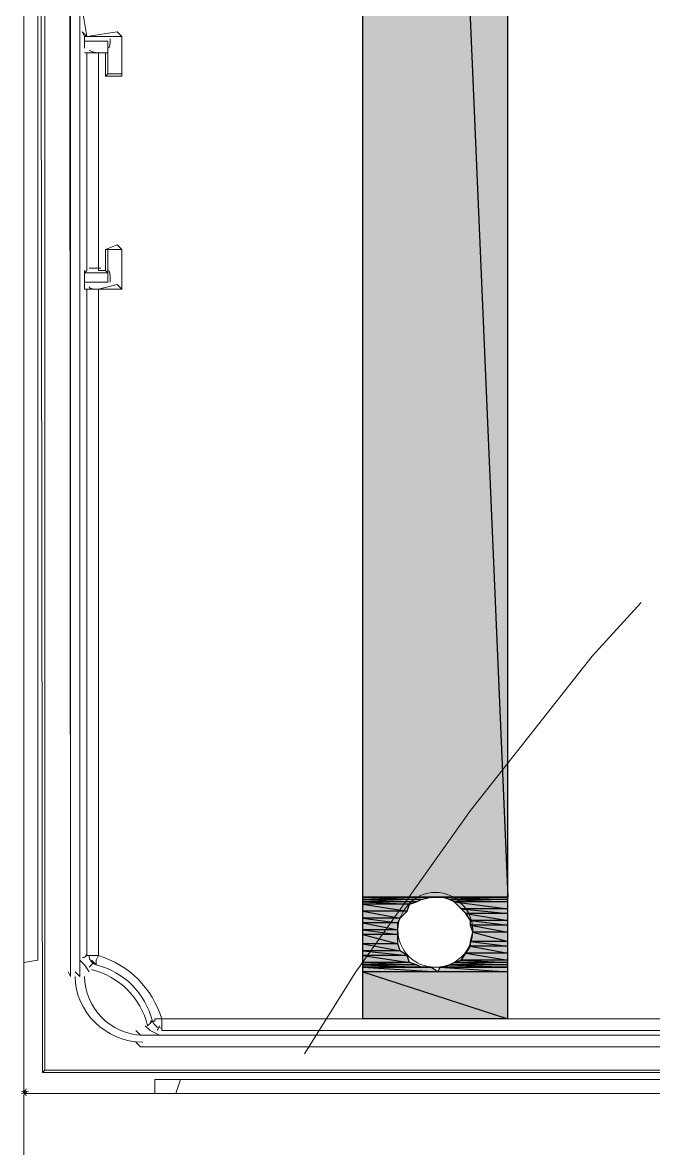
# Model space of a CAD drawing. Header units: metres. Extents: x 2999 to 3164, y 1641 to 1678.
# Drawn here: x 3006.722 to 3007.141, y 1652.64 to 1653.387 of the extents above; entities that cross this region are included whole.
import ezdxf

# ---------------------------------------------------------------- set-up
doc = ezdxf.new("R2010")
doc.units = ezdxf.units.M

msp = doc.modelspace()

# ---------------------------------------------------------------- hatches: boundary and pattern name
at = {"true_color": 0xfecc66}
h = msp.add_hatch(color=31, dxfattribs=at)
h.paths.add_polyline_path([(3007.04399, 1655.0541), (3006.94777, 1655.0541), (3007.04399, 1652.80688)])
h.paths.add_polyline_path([(3006.94777, 1655.0541), (3007.04399, 1652.80688), (3006.94777, 1652.80688)])
h = msp.add_hatch(color=31, dxfattribs=at)
h.paths.add_polyline_path([(3006.99277, 1652.80688), (3006.94777, 1652.80688)])
h.paths.add_polyline_path([(3006.99277, 1652.80688), (3006.94777, 1652.80688), (3006.99743, 1652.80688)])
h = msp.add_hatch(color=31, dxfattribs=at)
h.paths.add_polyline_path([(3006.99277, 1652.80688), (3006.94777, 1652.80688), (3006.98656, 1652.80533)])
h.paths.add_polyline_path([(3006.94777, 1652.80688), (3006.98656, 1652.80533), (3006.94777, 1652.80533)])
h = msp.add_hatch(color=31, dxfattribs=at)
h.paths.add_polyline_path([(3006.98656, 1652.80533), (3006.94777, 1652.80533), (3006.98346, 1652.80378)])
h.paths.add_polyline_path([(3006.94777, 1652.80533), (3006.98346, 1652.80378), (3006.94777, 1652.80378)])
h = msp.add_hatch(color=31, dxfattribs=at)
h.paths.add_polyline_path([(3006.98346, 1652.80378), (3006.94777, 1652.80378), (3006.9788, 1652.80223)])
h.paths.add_polyline_path([(3006.94777, 1652.80378), (3006.9788, 1652.80223), (3006.94777, 1652.80223)])
h = msp.add_hatch(color=31, dxfattribs=at)
h.paths.add_polyline_path([(3007.04399, 1652.80688), (3007.00053, 1652.80688), (3007.04399, 1652.80533)])
h.paths.add_polyline_path([(3007.00053, 1652.80688), (3007.04399, 1652.80533), (3007.00519, 1652.80533)])
h = msp.add_hatch(color=31, dxfattribs=at)
h.paths.add_polyline_path([(3007.04399, 1652.80533), (3007.00519, 1652.80533), (3007.04399, 1652.80378)])
h.paths.add_polyline_path([(3007.00519, 1652.80533), (3007.04399, 1652.80378), (3007.00829, 1652.80378)])
h = msp.add_hatch(color=31, dxfattribs=at)
h.paths.add_polyline_path([(3007.04399, 1652.80378), (3007.00829, 1652.80378), (3007.04399, 1652.79912)])
h.paths.add_polyline_path([(3007.00829, 1652.80378), (3007.04399, 1652.79912), (3007.01295, 1652.79912)])
h = msp.add_hatch(color=31, dxfattribs=at)
h.paths.add_polyline_path([(3006.9788, 1652.80223), (3006.94777, 1652.80223), (3006.97725, 1652.79757)])
h.paths.add_polyline_path([(3006.94777, 1652.80223), (3006.97725, 1652.79757), (3006.94777, 1652.79757)])
h = msp.add_hatch(color=31, dxfattribs=at)
h.paths.add_polyline_path([(3006.97725, 1652.79757), (3006.94777, 1652.79757), (3006.9726, 1652.79292)])
h.paths.add_polyline_path([(3006.94777, 1652.79757), (3006.9726, 1652.79292), (3006.94777, 1652.79292)])
h = msp.add_hatch(color=31, dxfattribs=at)
h.paths.add_polyline_path([(3007.04399, 1652.79912), (3007.01295, 1652.79912), (3007.04399, 1652.79602)])
h.paths.add_polyline_path([(3007.01295, 1652.79912), (3007.04399, 1652.79602), (3007.01605, 1652.79602)])
h = msp.add_hatch(color=31, dxfattribs=at)
h.paths.add_polyline_path([(3007.04399, 1652.79602), (3007.01605, 1652.79602), (3007.04399, 1652.79136)])
h.paths.add_polyline_path([(3007.01605, 1652.79602), (3007.04399, 1652.79136), (3007.01916, 1652.79136)])
h = msp.add_hatch(color=31, dxfattribs=at)
h.paths.add_polyline_path([(3006.9726, 1652.79292), (3006.94777, 1652.79292), (3006.97104, 1652.78981)])
h.paths.add_polyline_path([(3006.94777, 1652.79292), (3006.97104, 1652.78981), (3006.94777, 1652.78981)])
h = msp.add_hatch(color=31, dxfattribs=at)
h.paths.add_polyline_path([(3006.97104, 1652.78981), (3006.94777, 1652.78981), (3006.97104, 1652.78516)])
h.paths.add_polyline_path([(3006.94777, 1652.78981), (3006.97104, 1652.78516), (3006.94777, 1652.78516)])
h = msp.add_hatch(color=31, dxfattribs=at)
h.paths.add_polyline_path([(3007.04399, 1652.79136), (3007.01916, 1652.79136), (3007.04399, 1652.78826)])
h.paths.add_polyline_path([(3007.01916, 1652.79136), (3007.04399, 1652.78826), (3007.01916, 1652.78826)])
h = msp.add_hatch(color=31, dxfattribs=at)
h.paths.add_polyline_path([(3007.04399, 1652.78826), (3007.01916, 1652.78826), (3007.04399, 1652.7836)])
h.paths.add_polyline_path([(3007.01916, 1652.78826), (3007.04399, 1652.7836), (3007.02071, 1652.7836)])
h = msp.add_hatch(color=31, dxfattribs=at)
h.paths.add_polyline_path([(3006.97104, 1652.78516), (3006.94777, 1652.78516), (3006.97104, 1652.78205)])
h.paths.add_polyline_path([(3006.94777, 1652.78516), (3006.97104, 1652.78205), (3006.94777, 1652.78205)])
h = msp.add_hatch(color=31, dxfattribs=at)
h.paths.add_polyline_path([(3006.97104, 1652.78205), (3006.94777, 1652.78205), (3006.97104, 1652.77584)])
h.paths.add_polyline_path([(3006.94777, 1652.78205), (3006.97104, 1652.77584), (3006.94777, 1652.77584)])
h = msp.add_hatch(color=31, dxfattribs=at)
h.paths.add_polyline_path([(3007.04399, 1652.7836), (3007.02071, 1652.7836), (3007.04399, 1652.7774)])
h.paths.add_polyline_path([(3007.02071, 1652.7836), (3007.04399, 1652.7774), (3007.01916, 1652.7774)])
h = msp.add_hatch(color=31, dxfattribs=at)
h.paths.add_polyline_path([(3006.97104, 1652.77584), (3006.94777, 1652.77584), (3006.9726, 1652.77119)])
h.paths.add_polyline_path([(3006.94777, 1652.77584), (3006.9726, 1652.77119), (3006.94777, 1652.77119)])
h = msp.add_hatch(color=31, dxfattribs=at)
h.paths.add_polyline_path([(3007.04399, 1652.77429), (3007.01916, 1652.77429), (3007.04399, 1652.76964)])
h.paths.add_polyline_path([(3007.01916, 1652.77429), (3007.04399, 1652.76964), (3007.01605, 1652.76964)])
h = msp.add_hatch(color=31, dxfattribs=at)
h.paths.add_polyline_path([(3007.04399, 1652.7774), (3007.01916, 1652.7774), (3007.04399, 1652.77429)])
h.paths.add_polyline_path([(3007.01916, 1652.7774), (3007.04399, 1652.77429), (3007.01916, 1652.77429)])
h = msp.add_hatch(color=31, dxfattribs=at)
h.paths.add_polyline_path([(3006.9726, 1652.77119), (3006.94777, 1652.77119), (3006.97725, 1652.76808)])
h.paths.add_polyline_path([(3006.94777, 1652.77119), (3006.97725, 1652.76808), (3006.94777, 1652.76808)])
h = msp.add_hatch(color=31, dxfattribs=at)
h.paths.add_polyline_path([(3006.97725, 1652.76808), (3006.94777, 1652.76808), (3006.9788, 1652.76343)])
h.paths.add_polyline_path([(3006.94777, 1652.76808), (3006.9788, 1652.76343), (3006.94777, 1652.76343)])
h = msp.add_hatch(color=31, dxfattribs=at)
h.paths.add_polyline_path([(3007.04399, 1652.76964), (3007.01605, 1652.76964), (3007.04399, 1652.76498)])
h.paths.add_polyline_path([(3007.01605, 1652.76964), (3007.04399, 1652.76498), (3007.01295, 1652.76498)])
h = msp.add_hatch(color=31, dxfattribs=at)
h.paths.add_polyline_path([(3006.9788, 1652.76343), (3006.94777, 1652.76343), (3006.98346, 1652.76188)])
h.paths.add_polyline_path([(3006.94777, 1652.76343), (3006.98346, 1652.76188), (3006.94777, 1652.76188)])
h = msp.add_hatch(color=31, dxfattribs=at)
h.paths.add_polyline_path([(3006.98346, 1652.76188), (3006.94777, 1652.76188), (3006.98656, 1652.76033)])
h.paths.add_polyline_path([(3006.94777, 1652.76188), (3006.98656, 1652.76033), (3006.94777, 1652.76033)])
h = msp.add_hatch(color=31, dxfattribs=at)
h.paths.add_polyline_path([(3006.99277, 1652.76033), (3006.94777, 1652.76033)])
h.paths.add_polyline_path([(3006.99277, 1652.76033), (3006.94777, 1652.76033), (3006.98656, 1652.76033)])
h = msp.add_hatch(color=31, dxfattribs=at)
h.paths.add_polyline_path([(3006.99277, 1652.76033), (3006.94777, 1652.76033), (3006.99743, 1652.75722)])
h.paths.add_polyline_path([(3006.94777, 1652.76033), (3006.99743, 1652.75722), (3006.94777, 1652.75722)])
h = msp.add_hatch(color=31, dxfattribs=at)
h.paths.add_polyline_path([(3007.04399, 1652.76033), (3006.99898, 1652.76033), (3007.04399, 1652.75722)])
h.paths.add_polyline_path([(3006.99898, 1652.76033), (3007.04399, 1652.75722), (3006.99743, 1652.75722)])
h = msp.add_hatch(color=31, dxfattribs=at)
h.paths.add_polyline_path([(3007.04399, 1652.76188), (3007.00519, 1652.76188), (3007.04399, 1652.76033)])
h.paths.add_polyline_path([(3007.00519, 1652.76188), (3007.04399, 1652.76033), (3007.00053, 1652.76033)])
h.paths.add_polyline_path([(3007.04399, 1652.76033), (3007.00053, 1652.76033), (3006.99898, 1652.76033)])
h = msp.add_hatch(color=31, dxfattribs=at)
h.paths.add_polyline_path([(3007.04399, 1652.76343), (3007.00829, 1652.76343), (3007.04399, 1652.76188)])
h.paths.add_polyline_path([(3007.00829, 1652.76343), (3007.04399, 1652.76188), (3007.00519, 1652.76188)])
h = msp.add_hatch(color=31, dxfattribs=at)
h.paths.add_polyline_path([(3007.04399, 1652.76498), (3007.01295, 1652.76498), (3007.04399, 1652.76343)])
h.paths.add_polyline_path([(3007.01295, 1652.76498), (3007.04399, 1652.76343), (3007.00829, 1652.76343)])
h = msp.add_hatch(color=31, dxfattribs=at)
h.paths.add_polyline_path([(3007.04399, 1652.75722), (3006.94777, 1652.75722), (3007.04399, 1652.72618)])
h.paths.add_polyline_path([(3006.94777, 1652.75722), (3007.04399, 1652.72618), (3006.94777, 1652.72618)])

# ---------------------------------------------------------------- linework, layer by layer
at = {"color": 7, "linetype": 'Continuous', "lineweight": 20, "true_color": 0x000007}
for points in [[(3006.72273, 1655.2093), (3006.72273, 1652.67807), (3006.72273, 1652.67807)], [(3006.72273, 1655.2093), (3006.72273, 1652.67807), (3006.72273, 1652.67807)], [(3006.94777, 1655.12704), (3006.94777, 1652.72618), (3006.94777, 1652.72618)], [(3006.94777, 1652.72618), (3006.94777, 1655.12704), (3006.94777, 1655.12704)], [(3007.04399, 1652.72618), (3007.04399, 1655.12704), (3007.04399, 1655.12704)], [(3007.04399, 1655.12704), (3007.04399, 1652.72618), (3007.04399, 1652.72618)], [(3006.73515, 1655.10997), (3006.73205, 1655.11308), (3006.73515, 1652.69049)], [(3006.7367, 1655.11773), (3006.7367, 1652.69204), (3006.7367, 1652.69204)], [(3006.75377, 1654.99978), (3006.75222, 1655.00289), (3006.75377, 1652.75412)], [(3006.75998, 1652.75412), (3006.75998, 1654.99513), (3006.75377, 1654.99978), (3006.75377, 1652.75412)], [(3006.72273, 1653.856), (3006.73205, 1653.856), (3006.73205, 1652.76498), (3006.72273, 1652.76343)], [(3006.76308, 1653.39507), (3006.76464, 1653.39352), (3006.76153, 1653.39662), (3006.76464, 1653.378), (3006.76153, 1653.3811), (3006.76308, 1653.378), (3006.76308, 1653.3749)], [(3006.76308, 1653.378), (3006.78792, 1653.378), (3006.78481, 1653.3811), (3006.76464, 1653.378)], [(3006.76308, 1653.3749), (3006.7786, 1653.3749), (3006.7786, 1653.3749)], [(3006.7786, 1653.3749), (3006.7786, 1653.35317), (3006.77705, 1653.35162), (3006.77705, 1653.36714)], [(3006.7786, 1653.35317), (3006.78792, 1653.35317), (3006.78792, 1653.378)], [(3006.78792, 1653.35317), (3006.78792, 1653.35162), (3006.78792, 1653.378)], [(3006.76308, 1653.36714), (3006.76464, 1653.36714), (3006.76464, 1653.22281), (3006.76308, 1653.22125)], [(3006.7786, 1653.36714), (3006.76308, 1653.36714), (3006.76308, 1653.36714)], [(3006.7724, 1653.36714), (3006.77705, 1653.36714), (3006.77705, 1653.36714)], [(3006.7724, 1653.36714), (3006.7724, 1653.22281), (3006.7724, 1653.22281)], [(3006.7786, 1653.36714), (3006.77705, 1653.36714), (3006.77705, 1653.36714)], [(3006.77705, 1653.35162), (3006.78792, 1653.35162), (3006.78792, 1653.35162)], [(3006.7786, 1653.22125), (3006.77705, 1653.22281), (3006.77705, 1653.23677)], [(3006.7786, 1653.23677), (3006.7786, 1653.21505), (3006.7786, 1653.21505)], [(3006.78792, 1653.21039), (3006.78792, 1653.23677), (3006.78792, 1653.23677)], [(3006.78792, 1653.21039), (3006.78792, 1653.23677), (3006.78792, 1653.23677)], [(3006.76308, 1653.22125), (3006.7786, 1653.22125), (3006.7786, 1653.22125)], [(3006.77705, 1653.22281), (3006.7724, 1653.22281), (3006.7724, 1653.22281)], [(3006.76308, 1653.21505), (3006.76308, 1653.21039), (3006.76464, 1653.21039), (3006.76464, 1652.76808)], [(3006.7786, 1653.21505), (3006.76308, 1653.21505), (3006.76308, 1653.21505)], [(3006.76308, 1653.21039), (3006.78792, 1653.21039), (3006.78792, 1653.21039)], [(3006.78792, 1653.21039), (3006.78481, 1653.21349), (3006.7724, 1653.21039)], [(3006.7724, 1653.21039), (3006.7724, 1652.76808), (3006.7724, 1652.76808)], [(3006.76464, 1652.76808), (3006.7724, 1652.76808), (3006.7724, 1652.76808)], [(3006.7724, 1652.76808), (3006.77084, 1652.76498), (3006.77084, 1652.76343), (3006.77084, 1652.76188), (3006.76774, 1652.76498)], [(3006.75998, 1652.76498), (3006.75998, 1652.75412), (3006.75998, 1652.75412)], [(3006.76619, 1652.75722), (3006.76308, 1652.76188), (3006.75998, 1652.76498)], [(3006.75377, 1652.75412), (3006.75222, 1652.75722), (3006.75222, 1652.75722)], [(3006.75998, 1652.75412), (3006.75688, 1652.75722), (3006.75688, 1652.75722)], [(3006.81275, 1652.71532), (3006.80654, 1652.71842), (3006.80343, 1652.72153)], [(3006.8143, 1652.72618), (3006.81275, 1652.72618), (3006.80964, 1652.72618), (3006.80964, 1652.72463), (3006.80809, 1652.72463), (3006.80654, 1652.72463)], [(3007.33886, 1652.72618), (3006.8143, 1652.72618), (3006.8143, 1652.71842)], [(3006.80033, 1652.71532), (3006.79723, 1652.71842), (3006.79723, 1652.71842)], [(3007.91308, 1652.71532), (3006.80033, 1652.71532), (3006.80033, 1652.71532)], [(3006.81275, 1652.71532), (3006.80033, 1652.71532), (3006.80033, 1652.71532)], [(3007.34506, 1652.71842), (3006.8143, 1652.71842), (3006.8143, 1652.71842)], [(3006.80033, 1652.70756), (3006.79723, 1652.71066), (3006.79723, 1652.71066)], [(3007.29695, 1652.69049), (3006.73515, 1652.69049), (3006.7367, 1652.69204)], [(3007.41645, 1652.69049), (3007.97671, 1652.69049), (3007.97671, 1652.69204), (3006.7367, 1652.69204)], [(3006.80964, 1652.67652), (3006.80964, 1652.68583), (3006.82671, 1652.68583), (3006.82361, 1652.67652)], [(3007.88669, 1652.68583), (3006.82671, 1652.68583), (3006.82671, 1652.68583)], [(3006.72429, 1652.67652), (3007.98757, 1652.67652), (3007.98757, 1652.67652)], [(3007.29695, 1652.67652), (3006.72429, 1652.67652), (3006.72429, 1652.67652)], [(3006.72273, 1652.67497), (3006.72273, 1650.14374), (3006.72273, 1650.14374)], [(3006.72273, 1652.67497), (3006.72273, 1650.14374), (3006.72273, 1650.14374)]]:
    msp.add_lwpolyline(points, dxfattribs=at)
at = {"color": 31, "linetype": 'Continuous', "lineweight": -2, "true_color": 0xfecc66}
for points in [[(3007.04399, 1655.0541), (3006.94777, 1655.0541), (3007.04399, 1652.80688)], [(3006.94777, 1655.0541), (3007.04399, 1652.80688), (3006.94777, 1652.80688)], [(3006.99277, 1652.80688), (3006.99277, 1652.80688), (3006.94777, 1652.80688)], [(3006.99277, 1652.80688), (3006.94777, 1652.80688), (3006.99743, 1652.80688)], [(3006.99277, 1652.80688), (3006.94777, 1652.80688), (3006.98656, 1652.80533)], [(3006.94777, 1652.80688), (3006.98656, 1652.80533), (3006.94777, 1652.80533)], [(3006.98656, 1652.80533), (3006.94777, 1652.80533), (3006.98346, 1652.80378)], [(3006.94777, 1652.80533), (3006.98346, 1652.80378), (3006.94777, 1652.80378)], [(3006.98346, 1652.80378), (3006.94777, 1652.80378), (3006.9788, 1652.80223)], [(3006.94777, 1652.80378), (3006.9788, 1652.80223), (3006.94777, 1652.80223)], [(3007.04399, 1652.80688), (3006.99743, 1652.80688)], [(3006.99743, 1652.80688), (3007.04399, 1652.80688), (3007.00053, 1652.80688)], [(3007.04399, 1652.80688), (3007.00053, 1652.80688), (3007.04399, 1652.80533)], [(3007.00053, 1652.80688), (3007.04399, 1652.80533), (3007.00519, 1652.80533)], [(3007.04399, 1652.80533), (3007.00519, 1652.80533), (3007.04399, 1652.80378)], [(3007.00519, 1652.80533), (3007.04399, 1652.80378), (3007.00829, 1652.80378)], [(3007.04399, 1652.80378), (3007.00829, 1652.80378), (3007.04399, 1652.79912)], [(3007.00829, 1652.80378), (3007.04399, 1652.79912), (3007.01295, 1652.79912)], [(3006.9788, 1652.80223), (3006.94777, 1652.80223), (3006.97725, 1652.79757)], [(3006.94777, 1652.80223), (3006.97725, 1652.79757), (3006.94777, 1652.79757)], [(3006.97725, 1652.79757), (3006.94777, 1652.79757), (3006.9726, 1652.79292)], [(3006.94777, 1652.79757), (3006.9726, 1652.79292), (3006.94777, 1652.79292)], [(3007.04399, 1652.79912), (3007.01295, 1652.79912), (3007.04399, 1652.79602)], [(3007.01295, 1652.79912), (3007.04399, 1652.79602), (3007.01605, 1652.79602)], [(3007.04399, 1652.79602), (3007.01605, 1652.79602), (3007.04399, 1652.79136)], [(3007.01605, 1652.79602), (3007.04399, 1652.79136), (3007.01916, 1652.79136)], [(3006.9726, 1652.79292), (3006.94777, 1652.79292), (3006.97104, 1652.78981)], [(3006.94777, 1652.79292), (3006.97104, 1652.78981), (3006.94777, 1652.78981)], [(3006.97104, 1652.78981), (3006.94777, 1652.78981), (3006.97104, 1652.78516)], [(3006.94777, 1652.78981), (3006.97104, 1652.78516), (3006.94777, 1652.78516)], [(3007.04399, 1652.79136), (3007.01916, 1652.79136), (3007.04399, 1652.78826)], [(3007.01916, 1652.79136), (3007.04399, 1652.78826), (3007.01916, 1652.78826)], [(3007.04399, 1652.78826), (3007.01916, 1652.78826), (3007.04399, 1652.7836)], [(3007.01916, 1652.78826), (3007.04399, 1652.7836), (3007.02071, 1652.7836)], [(3006.97104, 1652.78516), (3006.94777, 1652.78516), (3006.97104, 1652.78205)], [(3006.94777, 1652.78516), (3006.97104, 1652.78205), (3006.94777, 1652.78205)], [(3006.97104, 1652.78205), (3006.94777, 1652.78205), (3006.97104, 1652.77584)], [(3006.94777, 1652.78205), (3006.97104, 1652.77584), (3006.94777, 1652.77584)], [(3007.02071, 1652.7836), (3007.04399, 1652.7774), (3007.01916, 1652.7774)], [(3007.04399, 1652.7836), (3007.02071, 1652.7836), (3007.04399, 1652.7774)], [(3006.97104, 1652.77584), (3006.94777, 1652.77584), (3006.9726, 1652.77119)], [(3006.94777, 1652.77584), (3006.9726, 1652.77119), (3006.94777, 1652.77119)], [(3007.01916, 1652.77429), (3007.04399, 1652.76964), (3007.01605, 1652.76964)], [(3007.04399, 1652.7774), (3007.01916, 1652.7774), (3007.04399, 1652.77429)], [(3007.01916, 1652.7774), (3007.04399, 1652.77429), (3007.01916, 1652.77429)], [(3007.04399, 1652.77429), (3007.01916, 1652.77429), (3007.04399, 1652.76964)], [(3006.9726, 1652.77119), (3006.94777, 1652.77119), (3006.97725, 1652.76808)], [(3006.94777, 1652.77119), (3006.97725, 1652.76808), (3006.94777, 1652.76808)], [(3006.97725, 1652.76808), (3006.94777, 1652.76808), (3006.9788, 1652.76343)], [(3006.94777, 1652.76808), (3006.9788, 1652.76343), (3006.94777, 1652.76343)], [(3007.01605, 1652.76964), (3007.04399, 1652.76498), (3007.01295, 1652.76498)], [(3007.04399, 1652.76964), (3007.01605, 1652.76964), (3007.04399, 1652.76498)], [(3006.9788, 1652.76343), (3006.94777, 1652.76343), (3006.98346, 1652.76188)], [(3006.94777, 1652.76343), (3006.98346, 1652.76188), (3006.94777, 1652.76188)], [(3006.98346, 1652.76188), (3006.94777, 1652.76188), (3006.98656, 1652.76033)], [(3006.94777, 1652.76188), (3006.98656, 1652.76033), (3006.94777, 1652.76033)], [(3006.99277, 1652.76033), (3006.99277, 1652.76033), (3006.94777, 1652.76033)], [(3006.99277, 1652.76033), (3006.94777, 1652.76033), (3006.98656, 1652.76033)], [(3006.99277, 1652.76033), (3006.94777, 1652.76033), (3006.99743, 1652.75722)], [(3006.94777, 1652.76033), (3006.99743, 1652.75722), (3006.94777, 1652.75722)], [(3006.99898, 1652.76033), (3007.04399, 1652.75722), (3006.99743, 1652.75722)], [(3007.04399, 1652.76033), (3007.00053, 1652.76033), (3006.99898, 1652.76033)], [(3007.04399, 1652.76033), (3006.99898, 1652.76033), (3007.04399, 1652.75722)], [(3007.00519, 1652.76188), (3007.04399, 1652.76033), (3007.00053, 1652.76033)], [(3007.00053, 1652.76033), (3007.04399, 1652.76033), (3007.04399, 1652.76033)], [(3007.00829, 1652.76343), (3007.04399, 1652.76188), (3007.00519, 1652.76188)], [(3007.04399, 1652.76188), (3007.00519, 1652.76188), (3007.04399, 1652.76033)], [(3007.01295, 1652.76498), (3007.04399, 1652.76343), (3007.00829, 1652.76343)], [(3007.04399, 1652.76343), (3007.00829, 1652.76343), (3007.04399, 1652.76188)], [(3007.04399, 1652.76498), (3007.01295, 1652.76498), (3007.04399, 1652.76343)], [(3007.04399, 1652.75722), (3006.94777, 1652.75722), (3007.04399, 1652.72618)], [(3006.94777, 1652.75722), (3007.04399, 1652.72618), (3006.94777, 1652.72618)]]:
    msp.add_lwpolyline(points, close=True, dxfattribs=at)
at = {"color": 7, "linetype": 'Continuous', "lineweight": 20, "true_color": 0x000007}
for points in [[(3006.77705, 1653.23677), (3006.7786, 1653.23677), (3006.78792, 1653.23677), (3006.78481, 1653.23988)], [(3006.80033, 1652.70756), (3007.91308, 1652.70756)]]:
    msp.add_lwpolyline(points, close=True, dxfattribs=at)
at = {"color": 30, "linetype": 'Continuous', "lineweight": 20, "true_color": 0x00001e}
msp.add_lwpolyline([(3007.13245, 1653.00243), (3007.09986, 1652.96673), (3007.01916, 1652.86431), (3006.94311, 1652.75722), (3006.90897, 1652.7029)], dxfattribs=at)
at = {"color": 7, "linetype": 'Continuous', "lineweight": 20, "true_color": 0x000007}
for points in [[(3006.76308, 1653.37645), (3006.76308, 1653.37334), (3006.76308, 1653.37024), (3006.76308, 1653.37024)], [(3006.7786, 1653.37024), (3006.78016, 1653.37024), (3006.78016, 1653.37334), (3006.78016, 1653.37645)], [(3006.76619, 1653.36869), (3006.76619, 1653.36869), (3006.76929, 1653.36714), (3006.77395, 1653.36714)], [(3006.76308, 1653.22281), (3006.76308, 1653.22281), (3006.76308, 1653.2197), (3006.76308, 1653.21505)], [(3006.77395, 1653.22436), (3006.76929, 1653.22436), (3006.76619, 1653.22436), (3006.76619, 1653.22436)], [(3006.78016, 1653.21505), (3006.78016, 1653.2197), (3006.78016, 1653.22281), (3006.7786, 1653.22281)], [(3006.76619, 1653.21194), (3006.76619, 1653.21039), (3006.76929, 1653.21039), (3006.77395, 1653.21039)], [(3006.76464, 1652.76964), (3006.76464, 1652.76808), (3006.76308, 1652.76653), (3006.76153, 1652.76653)], [(3006.76619, 1652.76808), (3006.76619, 1652.76498), (3006.76774, 1652.76343), (3006.77084, 1652.76188)], [(3006.8143, 1652.72618), (3006.80809, 1652.74636), (3006.79257, 1652.76188), (3006.7724, 1652.76808)], [(3006.76929, 1652.76343), (3006.76774, 1652.76188), (3006.76774, 1652.76188), (3006.76619, 1652.76033)], [(3006.80499, 1652.72153), (3006.80033, 1652.74015), (3006.78636, 1652.75412), (3006.76774, 1652.75877)], [(3006.80809, 1652.72463), (3006.80343, 1652.74325), (3006.78947, 1652.75722), (3006.77084, 1652.76188)], [(3006.75688, 1652.75412), (3006.75688, 1652.73084), (3006.77705, 1652.71066), (3006.80188, 1652.71066)], [(3006.75688, 1652.75412), (3006.75688, 1652.73084), (3006.77705, 1652.71066), (3006.80188, 1652.71066)], [(3006.76308, 1652.75412), (3006.76308, 1652.73394), (3006.78016, 1652.71532), (3006.80188, 1652.71532)], [(3006.76308, 1652.75412), (3006.76308, 1652.73394), (3006.78016, 1652.71532), (3006.80188, 1652.71532)], [(3006.80499, 1652.72153), (3006.80654, 1652.72308), (3006.80654, 1652.72308), (3006.80809, 1652.72463)], [(3006.80809, 1652.72463), (3006.80964, 1652.72153), (3006.81119, 1652.71997), (3006.8143, 1652.71997)], [(3006.81119, 1652.71842), (3006.81119, 1652.71842), (3006.81275, 1652.71997), (3006.81275, 1652.72153)], [(3006.72118, 1652.67652), (3006.72273, 1652.67652), (3006.72429, 1652.67807), (3006.72429, 1652.67962)], [(3006.72429, 1652.67497), (3006.72429, 1652.67652), (3006.72273, 1652.67807), (3006.72118, 1652.67807)], [(3006.72273, 1652.67962), (3006.72273, 1652.67807), (3006.72429, 1652.67652), (3006.72584, 1652.67652)], [(3006.72584, 1652.67807), (3006.72429, 1652.67807), (3006.72273, 1652.67652), (3006.72273, 1652.67497)]]:
    msp.add_open_spline(points, degree=3, dxfattribs=at)
msp.add_open_spline([(3007.02071, 1652.78516), (3007.02071, 1652.79757), (3007.00984, 1652.80999), (3006.99588, 1652.80999), (3006.99588, 1652.80999), (3006.98191, 1652.80999), (3006.97104, 1652.79757), (3006.97104, 1652.78516), (3006.97104, 1652.78516), (3006.97104, 1652.77119), (3006.98191, 1652.76033), (3006.99588, 1652.76033), (3006.99588, 1652.76033), (3007.00984, 1652.76033), (3007.02071, 1652.77119), (3007.02071, 1652.78516)], degree=3, knots=[0, 0, 0, 0, 0.0625, 0.0625, 0.0625, 0.062501, 0.125, 0.125, 0.125, 0.125001, 0.1875, 0.1875, 0.1875, 0.187501, 1, 1, 1, 1], dxfattribs=at)

doc.saveas('drawing.dxf')
